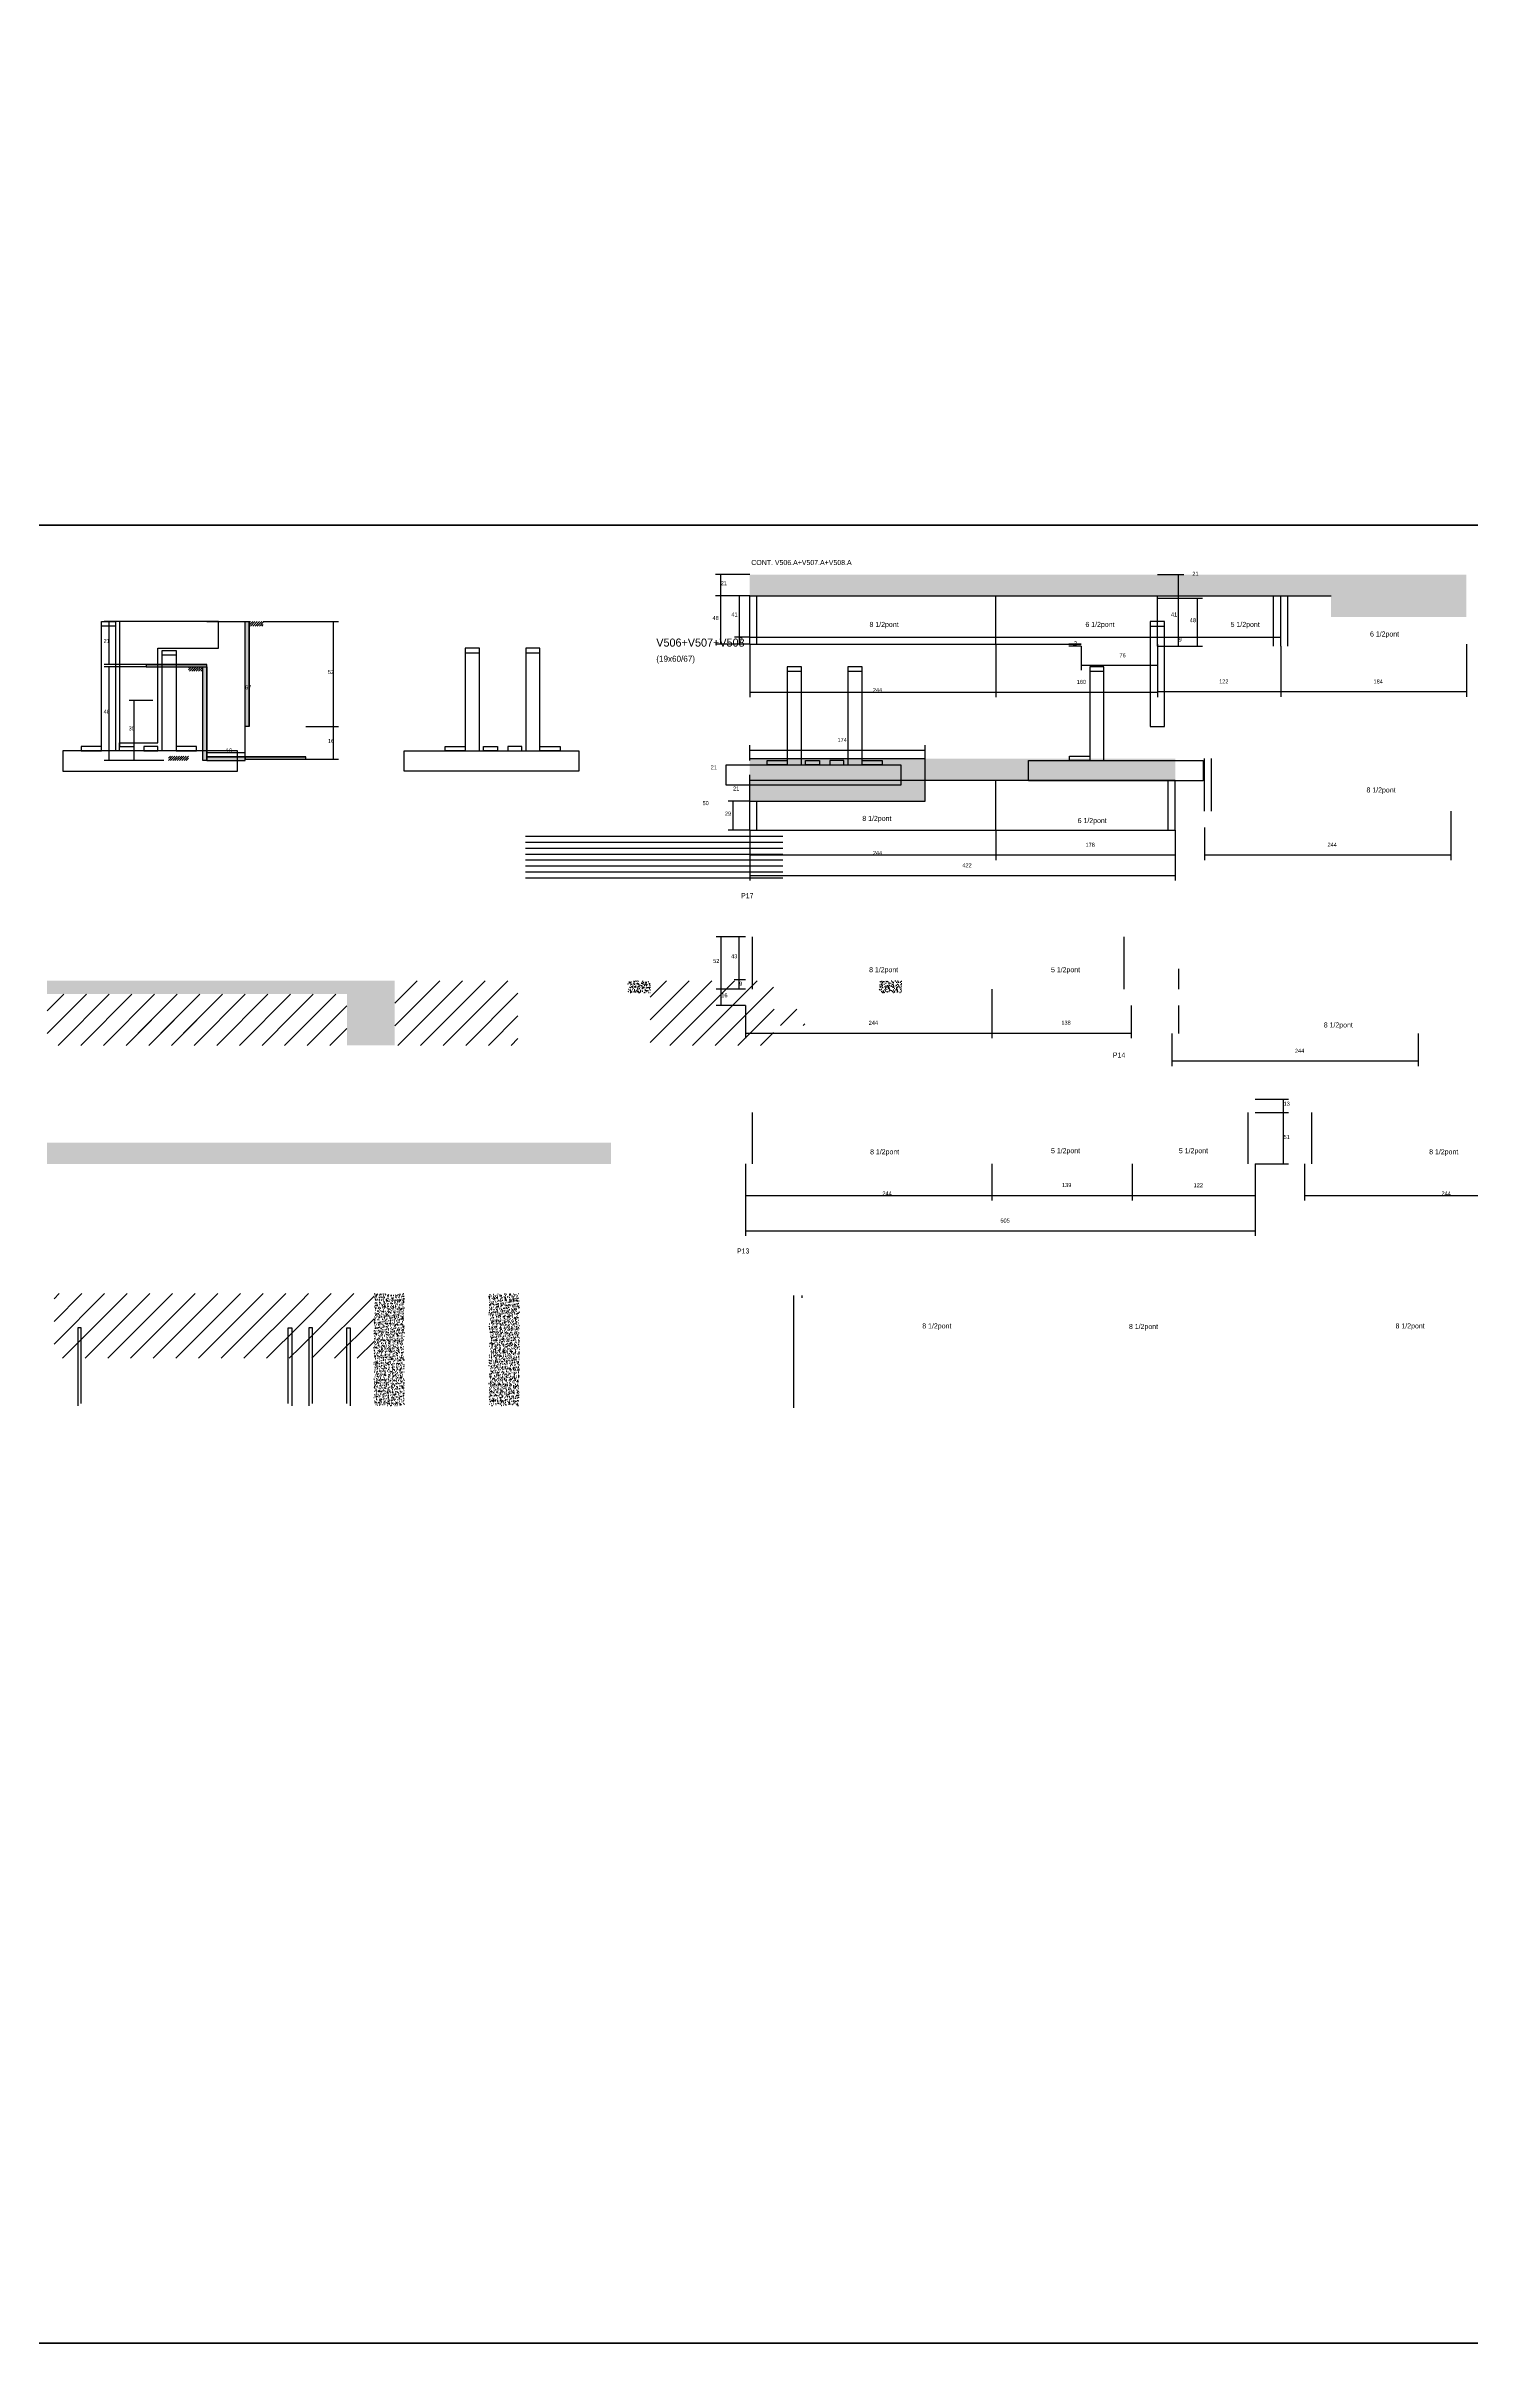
# Model space of a CAD drawing. Header units: metres. Extents: x -132 to 34800, y -36000 to 1848.
# Drawn here: x 1410 to 2821, y -19818 to -17526 of the extents above; entities that cross this region are included whole.
import ezdxf

# ---------------------------------------------------------------- set-up
doc = ezdxf.new("R2010")
doc.units = ezdxf.units.M
for name, color, linetype in [('CELL_BORDER', 8, 'Continuous'), ('CONCRETO', 251, 'Continuous'), ('COTA', 4, 'Continuous'), ('Cota Seção (2x)', 4, 'Continuous'), ('Hachura', 253, 'Continuous'), ('Madeira', 126, 'Continuous'), ('NOMENCLATURA', 7, 'Continuous'), ('Painéis', 200, 'Continuous'), ('SARR_2.2x7', 40, 'Continuous'), ('SARR_3.5x7', 81, 'Continuous'), ('Texto Seção', 7, 'Continuous')]:
    doc.layers.add(name, color=color, linetype=linetype)

msp = doc.modelspace()

# ---------------------------------------------------------------- hatches: boundary and pattern name
at = {"layer": 'COTA'}
h = msp.add_hatch(dxfattribs=at)
h.set_pattern_fill('AR-CONC', scale=0.03)
h.paths.add_polyline_path([(2682.3, -18070), (2682.3, -18090.8), (2816.3, -18090.8), (2816.3, -18048.8), (2106.3, -18048.8), (2106.3, -18070)])
h = msp.add_hatch(dxfattribs=at)
h.set_pattern_fill('AR-CONC', scale=0.03)
h.paths.add_polyline_path([(2106.3, -18231.1), (2106.3, -18273.1), (2280.3, -18273.1), (2280.3, -18252.3), (2527.8, -18252.3), (2527.8, -18231.1)])
h = msp.add_hatch(dxfattribs=at)
h.set_pattern_fill('AR-CONC', scale=0.03)
h.paths.add_polyline_path([(1707.4, -18515), (1734.4, -18515), (1754.8, -18515), (1754.8, -18451), (1410.4, -18451), (1410.4, -18464.2), (1707.4, -18464.2)])
h = msp.add_hatch(dxfattribs=at)
h.set_pattern_fill('AR-CONC', scale=0.03)
h.paths.add_polyline_path([(2007.8, -18463), (2007.8, -18451), (1985.8, -18451), (1985.8, -18463)])
h = msp.add_hatch(dxfattribs=at)
h.set_pattern_fill('AR-CONC', scale=0.03)
h.paths.add_polyline_path([(2256.8, -18463), (2256.8, -18451), (2234.8, -18451), (2234.8, -18463)])
h = msp.add_hatch(dxfattribs=at)
h.set_pattern_fill('AR-CONC', scale=0.03)
h.paths.add_polyline_path([(1968.8, -18632.5), (1968.8, -18611.3), (1410.4, -18611.3), (1410.4, -18632.5)])
h = msp.add_hatch(dxfattribs=at)
h.set_pattern_fill('AR-CONC', scale=0.03)
h.paths.add_polyline_path([(1734.2, -18871.8), (1764.2, -18871.8), (1764.2, -18760.8), (1734.2, -18760.8)])
h = msp.add_hatch(dxfattribs=at)
h.set_pattern_fill('AR-CONC', scale=0.03)
h.paths.add_polyline_path([(1878.2, -18760.8), (1848.2, -18760.8), (1848.2, -18871.8), (1878.2, -18871.8)])
at = {"layer": 'Hachura'}
h = msp.add_hatch(color=8, dxfattribs=at)
h.dxf.hatch_style = 1
h.paths.add_polyline_path([(1606.5, -18095.4), (1610.5, -18095.4), (1610.5, -18095.4), (1610.5, -18199.4), (1610.5, -18199.4), (1606.5, -18199.4), (1606.5, -18199.4), (1606.5, -18095.4)])
h = msp.add_hatch(dxfattribs=at)
h.set_pattern_fill('ANSI31', scale=0.5)
h.paths.add_polyline_path([(1624.5, -18099.8), (1624.5, -18095.4), (1624.5, -18095.4), (1610.5, -18095.4), (1610.5, -18095.4), (1610.5, -18099.8), (1610.5, -18099.8), (1624.5, -18099.8)])
h = msp.add_hatch(color=8, dxfattribs=at)
h.dxf.hatch_style = 1
h.paths.add_polyline_path([(1568.5, -18140.2), (1568.5, -18137.8), (1568.5, -18137.8), (1508.5, -18137.8), (1508.5, -18137.8), (1508.5, -18140.2), (1508.5, -18140.2), (1568.5, -18140.2)])
h = msp.add_hatch(dxfattribs=at)
h.set_pattern_fill('ANSI31', scale=0.5)
h.paths.add_polyline_path([(1564.5, -18144.6), (1564.5, -18140.2), (1564.5, -18140.2), (1550.5, -18140.2), (1550.5, -18140.2), (1550.5, -18144.6), (1550.5, -18144.6), (1564.5, -18144.6)])
h = msp.add_hatch(color=8, dxfattribs=at)
h.dxf.hatch_style = 1
h.paths.add_polyline_path([(1564.5, -18140.2), (1568.5, -18140.2), (1568.5, -18140.2), (1568.5, -18233), (1568.5, -18233), (1564.5, -18233), (1564.5, -18233), (1564.5, -18140.2)])
h = msp.add_hatch(dxfattribs=at)
h.set_pattern_fill('ANSI31', scale=0.5)
h.paths.add_polyline_path([(1530.5, -18233), (1530.5, -18228.6), (1530.5, -18228.6), (1550.5, -18228.6), (1550.5, -18228.6), (1550.5, -18233), (1550.5, -18233), (1530.5, -18233)])
h = msp.add_hatch(color=8, dxfattribs=at)
h.dxf.hatch_style = 1
h.paths.add_polyline_path([(1606.5, -18233), (1606.5, -18229.4), (1606.5, -18229.4), (1568.5, -18229.4), (1568.5, -18229.4), (1568.5, -18233), (1568.5, -18233), (1606.5, -18233)])
h = msp.add_hatch(color=8, dxfattribs=at)
h.dxf.hatch_style = 1
h.paths.add_polyline_path([(1666.5, -18231.8), (1666.5, -18229.4), (1666.5, -18229.4), (1606.5, -18229.4), (1606.5, -18229.4), (1606.5, -18231.8), (1606.5, -18231.8), (1666.5, -18231.8)])
h = msp.add_hatch(dxfattribs=at)
h.set_pattern_fill('ANSI31', scale=5)
h.paths.add_polyline_path([(1754.8, -18451), (1754.8, -18515), (1876.8, -18515), (1876.8, -18451)])
h = msp.add_hatch(dxfattribs=at)
h.set_pattern_fill('ANSI31', scale=5)
h.paths.add_polyline_path([(2129.8, -18451), (2007.8, -18451), (2007.8, -18463), (2007.8, -18515), (2129.8, -18515)])
h = msp.add_hatch(dxfattribs=at)
h.set_pattern_fill('ANSI31', scale=5)
h.paths.add_polyline_path([(1654.4, -18464.2), (1410.4, -18464.2), (1410.4, -18515), (1654.4, -18515)])
h = msp.add_hatch(dxfattribs=at)
h.set_pattern_fill('ANSI31', scale=5)
h.paths.add_polyline_path([(1707.4, -18464.2), (1654.4, -18464.2), (1654.4, -18515), (1707.4, -18515)])
h = msp.add_hatch(dxfattribs=at)
h.set_pattern_fill('ANSI31', scale=5)
h.paths.add_polyline_path([(1492, -18503.1), (1566.1, -18503.1), (1566.1, -18503.1), (1571.6, -18487.1), (1571.6, -18487.1), (1497.5, -18487.1), (1497.5, -18487.1), (1492, -18503.1)])
h = msp.add_hatch(dxfattribs=at)
h.set_pattern_fill('ANSI31', scale=5)
h.paths.add_polyline_path([(1784.3, -18510.3), (1784.3, -18494.1), (1784.3, -18494.1), (1852.8, -18494.1), (1852.8, -18494.1), (1852.8, -18510.3), (1852.8, -18510.3), (1784.3, -18510.3)])
h = msp.add_hatch(dxfattribs=at)
h.set_pattern_fill('ANSI31', scale=5)
h.paths.add_polyline_path([(2092.8, -18495.2), (2160.4, -18495.2), (2160.4, -18495.2), (2165.9, -18479.2), (2165.9, -18479.2), (2098.3, -18479.2), (2098.3, -18479.2), (2092.8, -18495.2)])
h = msp.add_hatch(dxfattribs=at)
h.set_pattern_fill('ANSI31', scale=5)
h.paths.add_polyline_path([(1417.2, -18760.8), (1417.2, -18824.8), (1661.2, -18824.8), (1661.2, -18760.8)])
h = msp.add_hatch(dxfattribs=at)
h.set_pattern_fill('ANSI31', scale=5)
h.paths.add_polyline_path([(1661.2, -18824.8), (1661.2, -18760.8), (1417.2, -18760.8), (1417.2, -18824.8)])
h = msp.add_hatch(dxfattribs=at)
h.set_pattern_fill('ANSI31', scale=5)
h.paths.add_polyline_path([(1661.2, -18824.8), (1734.2, -18824.8), (1734.2, -18760.8), (1661.2, -18760.8)])
h = msp.add_hatch(dxfattribs=at)
h.set_pattern_fill('ANSI31', scale=5)
h.paths.add_polyline_path([(1661.2, -18760.8), (1661.2, -18824.8), (1734.2, -18824.8), (1734.2, -18760.8)])
h = msp.add_hatch(dxfattribs=at)
h.set_pattern_fill('ANSI31', scale=5)
h.paths.add_polyline_path([(1512.4, -18800.4), (1512.4, -18784.3), (1512.4, -18784.3), (1581, -18784.3), (1581, -18784.3), (1581, -18800.4), (1581, -18800.4), (1512.4, -18800.4)])

# ---------------------------------------------------------------- linework, layer by layer
at = {"layer": 'CELL_BORDER'}
for points in [[(0, -18000), (2900, -18000), (2900, -16200), (0, -16200)], [(0, -19800), (2900, -19800), (2900, -18000), (0, -18000)], [(0, -21600), (2900, -21600), (2900, -19800), (0, -19800)]]:
    msp.add_lwpolyline(points, close=True, dxfattribs=at)
at = {"layer": 'CONCRETO'}
msp.add_lwpolyline([(1520.2, -18121.8), (1580.2, -18121.8), (1580.2, -18095.4), (1520.2, -18095.4), (1520.2, -18095.4), (1482.2, -18095.4), (1482.2, -18219), (1482.2, -18219), (1482.2, -18215.4), (1520.2, -18215.4)], close=True, dxfattribs=at)
at = {"layer": 'COTA'}
for p, q in [((2106.3, -18048.8), (2072.6, -18048.8)), ((2077.6, -18070), (2077.6, -18048.8)), ((2510.3, -18048.8), (2536.2, -18048.8)), ((2531.2, -18070), (2531.2, -18048.8)), ((2106.3, -18070), (2072.6, -18070)), ((2106.3, -18070), (2072.6, -18070)), ((2077.6, -18117.8), (2077.6, -18070)), ((2106.3, -18070), (2091.3, -18070)), ((2096.3, -18110.8), (2096.3, -18070)), ((2510.3, -18070), (2536.2, -18070)), ((2510.3, -18070), (2536.2, -18070)), ((2510.3, -18072.2), (2554.8, -18072.2)), ((2531.2, -18110.8), (2531.2, -18070)), ((2549.8, -18119.8), (2549.8, -18072.2)), ((1508.5, -18095.4), (1466.8, -18095.4)), ((1471.8, -18137.8), (1471.8, -18095.4)), ((1624.5, -18095.4), (1699.1, -18095.4)), ((1694.1, -18199.4), (1694.1, -18095.4)), ((2106.3, -18110.8), (2091.3, -18110.8)), ((2106.3, -18110.8), (2091.3, -18110.8)), ((2096.3, -18117.8), (2096.3, -18110.8)), ((2510.3, -18110.8), (2536.2, -18110.8)), ((2510.3, -18110.8), (2536.2, -18110.8)), ((2531.2, -18119.8), (2531.2, -18110.8)), ((2106.3, -18117.8), (2072.6, -18117.8)), ((2106.3, -18117.8), (2091.3, -18117.8)), ((2106.3, -18117.8), (2106.3, -18170.2)), ((2350.3, -18117.8), (2350.3, -18170.2)), ((2350.3, -18117.8), (2350.3, -18170.2)), ((2434.8, -18117.8), (2422.5, -18117.8)), ((2434.8, -18119.8), (2422.5, -18119.8)), ((2427.5, -18119.8), (2427.5, -18117.8)), ((2434.8, -18119.8), (2434.8, -18143.4)), ((2510.3, -18117.8), (2510.3, -18170.2)), ((2510.3, -18119.8), (2510.3, -18169.8)), ((2510.3, -18119.8), (2536.2, -18119.8)), ((2510.3, -18119.8), (2554.8, -18119.8)), ((2510.3, -18119.8), (2510.3, -18143.4)), ((2632.3, -18119.8), (2632.3, -18169.8)), ((2632.3, -18119.8), (2632.3, -18169.8)), ((2816.3, -18117.8), (2816.3, -18169.8)), ((1508.5, -18137.8), (1466.8, -18137.8)), ((1508.5, -18140.2), (1466.8, -18140.2)), ((1471.8, -18233), (1471.8, -18140.2)), ((2434.8, -18138.4), (2510.3, -18138.4)), ((1515.2, -18173.4), (1491.6, -18173.4)), ((1496.6, -18233), (1496.6, -18173.4)), ((2106.3, -18165.2), (2350.3, -18165.2)), ((2350.3, -18165.2), (2510.3, -18165.2)), ((2510.3, -18164.8), (2632.3, -18164.8)), ((2632.3, -18164.8), (2816.3, -18164.8)), ((1666.5, -18199.4), (1699.1, -18199.4)), ((1666.5, -18199.4), (1699.1, -18199.4)), ((1694.1, -18231.8), (1694.1, -18199.4)), ((2106.3, -18232.8), (2106.3, -18217.7)), ((2106.3, -18222.7), (2280.3, -18222.7)), ((2106.3, -18231.1), (2106.3, -18226.1)), ((2280.3, -18252.3), (2280.3, -18217.7)), ((2280.3, -18252.3), (2280.3, -18226.1)), ((1526.1, -18233), (1466.8, -18233)), ((1515.2, -18233), (1491.6, -18233)), ((1666.5, -18231.8), (1699.1, -18231.8)), ((2106.3, -18231.1), (2280.3, -18231.1)), ((2106.3, -18273.1), (2106.3, -18247.3)), ((2106.3, -18302.1), (2106.3, -18247.3)), ((2280.3, -18252.3), (2280.3, -18247.3)), ((2280.3, -18252.3), (2280.3, -18247.3)), ((2106.3, -18252.3), (2280.3, -18252.3)), ((2106.3, -18252.3), (2280.3, -18252.3)), ((2106.3, -18273.1), (2084.9, -18273.1)), ((2089.9, -18302.1), (2089.9, -18273.1)), ((2800.7, -18283.1), (2800.7, -18331.5)), ((2106.3, -18302.1), (2084.9, -18302.1)), ((2106.3, -18302.1), (2106.3, -18331.5)), ((2106.3, -18302.1), (2106.3, -18351.8)), ((2350.3, -18302.1), (2350.3, -18331.5)), ((2350.3, -18302.1), (2350.3, -18331.5)), ((2527.8, -18302.1), (2527.8, -18331.5)), ((2527.8, -18302.1), (2527.8, -18351.8)), ((2556.7, -18299.3), (2556.7, -18331.5)), ((2106.3, -18326.5), (2350.3, -18326.5)), ((2350.3, -18326.5), (2527.8, -18326.5)), ((2556.7, -18326.5), (2800.7, -18326.5)), ((2106.3, -18346.8), (2527.8, -18346.8)), ((2102.2, -18407.4), (2073.2, -18407.4)), ((2078.2, -18459.4), (2078.2, -18407.4)), ((2102.2, -18407.4), (2090.9, -18407.4)), ((2095.9, -18450.2), (2095.9, -18407.4)), ((2102.2, -18450.2), (2090.9, -18450.2)), ((2102.2, -18450.2), (2090.9, -18450.2)), ((2095.9, -18459.4), (2095.9, -18450.2)), ((2102.2, -18459.4), (2073.2, -18459.4)), ((2102.2, -18459.4), (2073.2, -18459.4)), ((2102.2, -18475.6), (2073.2, -18475.6)), ((2078.2, -18475.6), (2078.2, -18459.4)), ((2102.2, -18459.4), (2090.9, -18459.4)), ((2102.2, -18475.6), (2102.2, -18507.8)), ((2346.2, -18459.4), (2346.2, -18507.8)), ((2346.2, -18459.4), (2346.2, -18507.8)), ((2484.1, -18475.6), (2484.1, -18507.8)), ((2102.2, -18502.8), (2346.2, -18502.8)), ((2346.2, -18502.8), (2484.1, -18502.8)), ((2524.4, -18503.4), (2524.4, -18535.5)), ((2768.4, -18503.4), (2768.4, -18535.5)), ((2524.4, -18530.5), (2768.4, -18530.5)), ((2607.1, -18568.2), (2640.2, -18568.2)), ((2635.2, -18581.4), (2635.2, -18568.2)), ((2607.1, -18581.4), (2640.2, -18581.4)), ((2607.1, -18581.4), (2640.2, -18581.4)), ((2635.2, -18632.2), (2635.2, -18581.4)), ((2102.2, -18632.2), (2102.2, -18668.6)), ((2102.2, -18632.2), (2102.2, -18703.6)), ((2346.2, -18632.2), (2346.2, -18668.6)), ((2346.2, -18632.2), (2346.2, -18668.6)), ((2485.1, -18632.2), (2485.1, -18668.6)), ((2485.1, -18632.2), (2485.1, -18668.6)), ((2607.1, -18632.2), (2640.2, -18632.2)), ((2607.1, -18632.2), (2607.1, -18703.6)), ((2607.1, -18632.2), (2607.1, -18668.6)), ((2656, -18632.2), (2656, -18668.6)), ((2102.2, -18663.6), (2346.2, -18663.6)), ((2346.2, -18663.6), (2485.1, -18663.6)), ((2485.1, -18663.6), (2607.1, -18663.6)), ((2656, -18663.6), (2900, -18663.6)), ((2102.2, -18698.6), (2607.1, -18698.6))]:
    msp.add_line(p, q, dxfattribs=at)
at = {"layer": 'Cota Seção (2x)'}
for p, q in [((1568.5, -18095.4), (1611.5, -18095.4)), ((1606.5, -18229.4), (1606.5, -18095.4)), ((1568.5, -18233), (1568.5, -18220)), ((1568.5, -18225), (1606.5, -18225)), ((1606.5, -18233), (1606.5, -18220)), ((1568.5, -18229.4), (1611.5, -18229.4))]:
    msp.add_line(p, q, dxfattribs=at)
at = {"layer": 'Madeira'}
for points in [[(1464.2, -18099.8), (1464.2, -18095.4), (1478.2, -18095.4), (1478.2, -18099.8)], [(1464.2, -18095.4), (1478.2, -18095.4), (1478.2, -18223.4), (1464.2, -18223.4)], [(2517.1, -18099.8), (2517.1, -18095.4), (2503.1, -18095.4), (2503.1, -18099.8)], [(2517.1, -18095.4), (2503.1, -18095.4), (2503.1, -18199.4), (2517.1, -18199.4)], [(1524.2, -18128.6), (1524.2, -18124.2), (1538.2, -18124.2), (1538.2, -18128.6)], [(1524.2, -18124.2), (1538.2, -18124.2), (1538.2, -18223.4), (1524.2, -18223.4)], [(1838.6, -18126.2), (1838.6, -18121.8), (1824.6, -18121.8), (1824.6, -18126.2)], [(1838.6, -18121.8), (1824.6, -18121.8), (1824.6, -18223.4), (1838.6, -18223.4)], [(1898.6, -18126.2), (1898.6, -18121.8), (1884.6, -18121.8), (1884.6, -18126.2)], [(1898.6, -18121.8), (1884.6, -18121.8), (1884.6, -18223.4), (1898.6, -18223.4)], [(2157.6, -18144.6), (2157.6, -18140.2), (2143.6, -18140.2), (2143.6, -18144.6)], [(2157.6, -18140.2), (2143.6, -18140.2), (2143.6, -18237.4), (2157.6, -18237.4)], [(2217.6, -18144.5), (2217.6, -18140.1), (2203.6, -18140.1), (2203.6, -18144.5)], [(2217.6, -18140.1), (2203.6, -18140.1), (2203.6, -18237.4), (2217.6, -18237.4)], [(2457.1, -18144.6), (2457.1, -18140.2), (2443.1, -18140.2), (2443.1, -18144.6)], [(2457.1, -18140.2), (2443.1, -18140.2), (2443.1, -18233), (2457.1, -18233)], [(1425.8, -18243.4), (1598.8, -18243.4), (1598.8, -18223.4), (1425.8, -18223.4)], [(1464.2, -18223.4), (1464.2, -18219), (1444.2, -18219), (1444.2, -18223.4)], [(1482.2, -18223.4), (1482.2, -18219), (1496.2, -18219), (1496.2, -18223.4)], [(1520.2, -18223.4), (1520.2, -18219), (1506.2, -18219), (1506.2, -18223.4)], [(1558.2, -18223.4), (1558.2, -18219), (1538.2, -18219), (1538.2, -18223.4)], [(1937, -18243.4), (1764, -18243.4), (1764, -18223.4), (1937, -18223.4)], [(1804.6, -18223.4), (1804.6, -18219), (1824.6, -18219), (1824.6, -18223.4)], [(1842.6, -18223.4), (1842.6, -18219), (1856.6, -18219), (1856.6, -18223.4)], [(1880.6, -18223.4), (1880.6, -18219), (1866.6, -18219), (1866.6, -18223.4)], [(1898.6, -18223.4), (1898.6, -18219), (1918.6, -18219), (1918.6, -18223.4)], [(2255.9, -18257.4), (2083, -18257.4), (2083, -18237.4), (2255.9, -18237.4)], [(2123.6, -18237.4), (2123.6, -18233), (2143.6, -18233), (2143.6, -18237.4)], [(2161.6, -18237.4), (2161.6, -18233), (2175.6, -18233), (2175.6, -18237.4)], [(2199.6, -18237.4), (2199.6, -18233), (2185.6, -18233), (2185.6, -18237.4)], [(2217.6, -18237.4), (2217.6, -18233), (2237.6, -18233), (2237.6, -18237.4)], [(2555.5, -18253), (2382.5, -18253), (2382.5, -18233), (2555.5, -18233)], [(2423.1, -18233), (2423.1, -18228.6), (2443.1, -18228.6), (2443.1, -18233)]]:
    msp.add_lwpolyline(points, close=True, dxfattribs=at)
at = {"layer": 'Painéis'}
for p, q in [((2106.3, -18070), (2682.3, -18070)), ((2106.3, -18117.8), (2106.3, -18070)), ((2350.3, -18117.8), (2350.3, -18070)), ((2510.3, -18119.8), (2510.3, -18070)), ((2632.3, -18119.8), (2632.3, -18070)), ((1610.5, -18199.4), (1610.5, -18095.4)), ((2106.3, -18110.8), (2632.3, -18110.8)), ((2106.3, -18117.8), (2434.8, -18117.8)), ((1508.5, -18137.8), (1568.5, -18137.8)), ((1568.5, -18233), (1568.5, -18140.2)), ((1568.5, -18229.4), (1606.5, -18229.4)), ((1568.5, -18233), (1568.5, -18229.4)), ((1606.5, -18229.4), (1666.5, -18229.4)), ((1606.5, -18233), (1606.5, -18229.4)), ((2556.7, -18283.1), (2556.7, -18231.1)), ((2280.3, -18252.3), (2527.8, -18252.3)), ((2280.3, -18273.1), (2280.3, -18252.3)), ((2350.3, -18302.1), (2350.3, -18252.3)), ((2527.8, -18302.1), (2527.8, -18252.3)), ((2106.3, -18273.1), (2280.3, -18273.1)), ((2106.3, -18302.1), (2106.3, -18273.1)), ((2106.3, -18302.1), (2527.8, -18302.1))]:
    msp.add_line(p, q, dxfattribs=at)
for points in [[(1606.5, -18095.4), (1610.5, -18095.4), (1610.5, -18199.4), (1606.5, -18199.4)], [(1568.5, -18140.2), (1568.5, -18137.8), (1508.5, -18137.8), (1508.5, -18140.2)], [(1564.5, -18140.2), (1568.5, -18140.2), (1568.5, -18233), (1564.5, -18233)], [(1606.5, -18233), (1606.5, -18229.4), (1568.5, -18229.4), (1568.5, -18233)], [(1666.5, -18231.8), (1666.5, -18229.4), (1606.5, -18229.4), (1606.5, -18231.8)]]:
    msp.add_lwpolyline(points, close=True, dxfattribs=at)
at = {"layer": 'SARR_2.2x7'}
for p, q in [((2113.3, -18117.8), (2113.3, -18070)), ((2625.3, -18119.8), (2625.3, -18070)), ((2639.3, -18119.8), (2639.3, -18070)), ((2563.7, -18283.1), (2563.7, -18231.1)), ((2520.8, -18302.1), (2520.8, -18252.3)), ((2113.3, -18302.1), (2113.3, -18273.1)), ((1884.1, -18308), (2139.1, -18308)), ((1884.1, -18313.8), (2139.1, -18313.8)), ((1884.1, -18319.7), (2139.1, -18319.7)), ((1884.1, -18325.6), (2139.1, -18325.6)), ((1884.1, -18331.4), (2139.1, -18331.4)), ((1884.1, -18337.3), (2139.1, -18337.3)), ((1884.1, -18343.2), (2139.1, -18343.2)), ((1884.1, -18349), (2139.1, -18349)), ((2109.2, -18459.4), (2109.2, -18407.4)), ((2477.1, -18459.4), (2477.1, -18407.4)), ((2531.4, -18459.4), (2531.4, -18439.4)), ((2531.4, -18503.4), (2531.4, -18475.6)), ((2109.2, -18632.2), (2109.2, -18581.4)), ((2600.1, -18632.2), (2600.1, -18581.4)), ((2663, -18632.2), (2663, -18581.4)), ((2150.2, -18873.8), (2150.2, -18762.8)), ((2158.2, -18765), (2158.2, -18762.8))]:
    msp.add_line(p, q, dxfattribs=at)
at = {"layer": 'SARR_3.5x7'}
for points in [[(1444.2, -18869.6), (1444.2, -18794.6), (1440.7, -18794.6), (1440.7, -18871.8)], [(1649.2, -18869.6), (1649.2, -18794.6), (1652.7, -18794.6), (1652.7, -18871.8)], [(1673.2, -18869.6), (1673.2, -18794.6), (1669.7, -18794.6), (1669.7, -18871.8)], [(1707.2, -18869.6), (1707.2, -18794.6), (1710.7, -18794.6), (1710.7, -18871.8)]]:
    msp.add_lwpolyline(points, dxfattribs=at)

# ---------------------------------------------------------------- texts
at = {"layer": 'COTA'}
for s, p in [('21', (2077.6, -18059.4)), ('21', (2544.8, -18050.1)), ('41', (2088.2, -18090.4)), ('41', (2523.6, -18090.4)), ('48', (2069.5, -18093.9)), ('7', (2096.3, -18115.3)), ('9', (2531.2, -18115.3)), ('48', (2542.2, -18096)), ('21', (1466.3, -18116.6)), ('2', (2427.5, -18118.8)), ('76', (2472.6, -18130.8)), ('52', (1688.6, -18147.4)), ('160', (2430.3, -18157.1)), ('122', (2571.3, -18156.7)), ('184', (2724.3, -18156.7)), ('244', (2228.3, -18165.2)), ('46', (1466.3, -18186.6)), ('30', (1491.1, -18203.2)), ('16', (1688.6, -18215.6)), ('174', (2193.3, -18214.6)), ('21', (2067.7, -18241.7)), ('21', (2089.9, -18262.7)), ('50', (2059.6, -18277.2)), ('29', (2081.8, -18287.6)), ('178', (2439, -18318.4)), ('244', (2678.7, -18318.4)), ('244', (2228.3, -18326.5)), ('422', (2317, -18338.7)), ('52', (2070.1, -18433.4)), ('43', (2087.9, -18428.8)), ('9', (2095.9, -18455.9)), ('16', (2078.2, -18467.5)), ('244', (2224.2, -18494.7)), ('138', (2415.1, -18494.6)), ('244', (2646.4, -18522.4)), ('13', (2635.2, -18574.8)), ('51', (2635.2, -18607.8)), ('244', (2237.8, -18663.6)), ('139', (2415.7, -18655.3)), ('122', (2546.1, -18655.5)), ('244', (2791.6, -18663.6)), ('505', (2354.7, -18690.5))]:
    msp.add_text(s, height=4, dxfattribs=at).set_placement(p)
at = {"layer": 'Cota Seção (2x)'}
for s, p in [('67', (1606.5, -18162.6)), ('19', (1587.5, -18225))]:
    msp.add_text(s, height=4, dxfattribs=at).set_placement(p)
at = {"layer": 'NOMENCLATURA'}
for s, p in [('8 1/2pont', (2225, -18100.7)), ('6 1/2pont', (2438.9, -18100.7)), ('5 1/2pont', (2582.7, -18100.7)), ('6 1/2pont', (2720.8, -18110.2)), ('8 1/2pont', (2717.3, -18264.6)), ('8 1/2pont', (2217.9, -18292.8)), ('6 1/2pont', (2431.2, -18294.9)), ('P17', (2097.8, -18369.3)), ('8 1/2pont', (2224.6, -18442.6)), ('5 1/2pont', (2404.8, -18442.6)), ('8 1/2pont', (2675, -18497.3)), ('P14', (2466.1, -18527.1)), ('8 1/2pont', (2225.6, -18622.9)), ('5 1/2pont', (2404.8, -18621.8)), ('5 1/2pont', (2531.5, -18621.8)), ('8 1/2pont', (2779.4, -18622.9)), ('P13', (2093.7, -18721.1)), ('8 1/2pont', (2277.3, -18795.3)), ('8 1/2pont', (2482, -18795.9)), ('8 1/2pont', (2746.1, -18795.3))]:
    msp.add_text(s, height=5, dxfattribs=at).set_placement(p)
at = {"layer": 'Texto Seção'}
for s, height, p in [('CONT. V506.A+V507.A+V508.A', 5, (2107.9, -18039.4)), ('V506+V507+V508', 8, (2013.8, -18120.2)), ('(19x60/67)', 6, (2013.8, -18135.2))]:
    msp.add_text(s, height=height, dxfattribs=at).set_placement(p)

doc.saveas('drawing.dxf')
